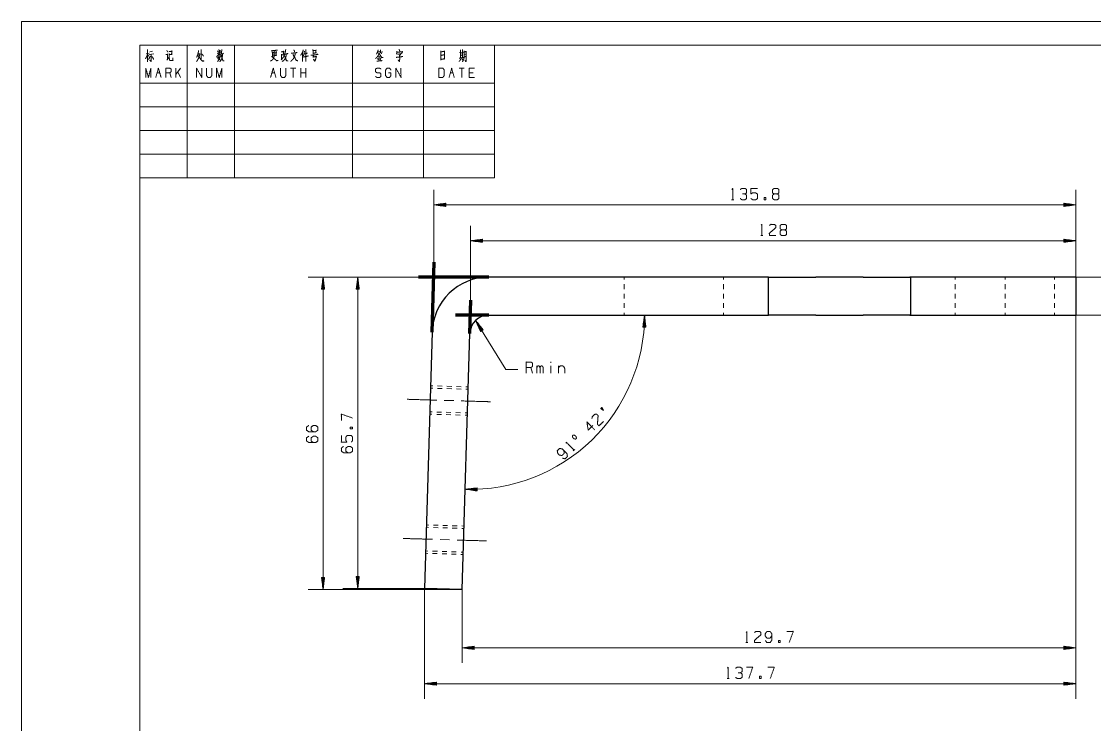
# Model space of a CAD drawing. Header units: millimetres. Extents: x 0 to 420, y 0 to 297.
# Drawn here: x 0 to 226.8, y 148.5 to 297 of the extents above; entities that cross this region are included whole.
import ezdxf

# ---------------------------------------------------------------- set-up
doc = ezdxf.new("R2010")
doc.units = ezdxf.units.MM
doc.layers.add('1', color=7, linetype='Continuous', true_color=0xffffff)

msp = doc.modelspace()

# ---------------------------------------------------------------- linework, layer by layer
at = {"layer": '1', "color": 132, "linetype": 'Continuous', "lineweight": 18}
for p, q in [((0, 297), (0, 0)), ((420, 297), (0, 297)), ((25, 292), (25, 264)), ((25, 292), (100, 292)), ((25, 292), (100, 292)), ((25, 292), (100, 292)), ((25, 292), (25, 5)), ((415, 292), (25, 292)), ((35, 292), (35, 264)), ((45, 292), (45, 264)), ((70, 292), (70, 264)), ((85, 292), (85, 264)), ((100, 292), (100, 264)), ((25, 284), (100, 284)), ((25, 279), (100, 279)), ((25, 274), (100, 274)), ((25, 269), (100, 269)), ((25, 264), (100, 264))]:
    msp.add_line(p, q, dxfattribs=at)
at = {"layer": '1', "color": 95, "linetype": 'Continuous', "lineweight": 18}
for p, q in [((27.13, 290.61), (27.71, 290.74)), ((41.34, 290.22), (42.13, 290.38)), ((75.25, 290.57), (75.67, 290.63)), ((75.35, 290.55), (75.45, 290.24)), ((75.82, 290.51), (76.35, 290.61)), ((75.98, 290.49), (76.11, 290.16)), ((92.56, 290.43), (93.43, 290.55)), ((26.34, 290.18), (26.96, 290.3)), ((26.7, 289.95), (26.92, 289.68)), ((26.99, 289.99), (27.95, 290.14)), ((42.25, 290.16), (42.79, 290.28)), ((53.17, 290.09), (53.7, 290.18)), ((54.91, 288.87), (55.37, 289.43)), ((75.83, 289.64), (75.37, 289.56)), ((92.84, 290.07), (93.11, 290.14)), ((92.86, 289.72), (93.09, 289.78)), ((93.6, 290.05), (93.85, 290.12)), ((28.66, 286.17), (29.22, 286.17)), ((31.62, 285.18), (31.34, 286.17)), ((33.59, 287.14), (32.63, 285.78)), ((32.63, 285.18), (32.63, 287.14)), ((33.59, 285.18), (33.04, 286.36)), ((52.94, 286.17), (53.49, 286.17)), ((58.02, 287.14), (56.9, 287.14)), ((57.46, 287.14), (57.46, 285.18)), ((59.02, 285.18), (59.02, 287.14)), ((60.14, 286.17), (59.02, 286.17)), ((60.14, 285.18), (60.14, 287.14)), ((90.65, 286.17), (91.2, 286.17)), ((93.6, 287.14), (92.49, 287.14)), ((93.05, 287.14), (93.05, 285.18)), ((95.45, 286.17), (94.61, 286.17)), ((150.11, 259.36), (150.54, 259.36)), ((156.27, 251.77), (156.7, 251.77)), ((108.01, 222.7), (107.67, 223.9)), ((108.94, 222.7), (108.94, 224.27)), ((111.89, 224.27), (111.89, 222.7)), ((113.49, 224.27), (113.49, 222.7)), ((116.64, 206.32), (116.94, 206.61)), ((153.14, 165.8), (153.56, 165.8)), ((149.14, 158.23), (149.56, 158.23))]:
    msp.add_line(p, q, dxfattribs=at)
at = {"layer": '1', "color": 13, "linetype": 'Continuous', "lineweight": 18}
for p, q in [((87.13, 242.99), (87.13, 261.44)), ((222.89, 242.99), (222.89, 261.44)), ((89.67, 258.6), (87.13, 258.27)), ((89.67, 258.6), (89.63, 258.6)), ((89.67, 258.6), (89.63, 258.6)), ((89.67, 257.93), (89.67, 258.6)), ((220.35, 258.6), (220.38, 258.6)), ((220.35, 258.6), (220.38, 258.6)), ((220.35, 258.6), (220.35, 257.93)), ((222.89, 258.27), (220.35, 258.6)), ((87.13, 258.27), (89.67, 257.93)), ((87.13, 258.27), (222.89, 258.27)), ((89.67, 258.29), (87.32, 258.29)), ((89.67, 258.24), (87.32, 258.24)), ((89.67, 258.34), (87.7, 258.34)), ((89.67, 258.19), (87.7, 258.19)), ((89.67, 258.39), (88.09, 258.39)), ((89.67, 258.14), (88.09, 258.14)), ((89.67, 258.45), (88.48, 258.45)), ((89.67, 258.09), (88.48, 258.09)), ((89.67, 258.5), (88.86, 258.5)), ((89.67, 258.04), (88.86, 258.04)), ((89.67, 258.55), (89.25, 258.55)), ((89.67, 257.99), (89.25, 257.99)), ((89.67, 257.94), (89.63, 257.94)), ((89.67, 257.94), (89.63, 257.94)), ((220.35, 258.55), (220.77, 258.55)), ((220.35, 258.5), (221.16, 258.5)), ((220.35, 258.45), (221.54, 258.45)), ((220.35, 258.39), (221.93, 258.39)), ((220.35, 258.34), (222.31, 258.34)), ((220.35, 258.29), (222.7, 258.29)), ((220.35, 257.93), (222.89, 258.27)), ((220.35, 258.24), (222.7, 258.24)), ((220.35, 258.19), (222.31, 258.19)), ((220.35, 258.14), (221.93, 258.14)), ((220.35, 258.09), (221.54, 258.09)), ((220.35, 258.04), (221.16, 258.04)), ((220.35, 257.99), (220.77, 257.99)), ((220.35, 257.94), (220.38, 257.94)), ((220.35, 257.94), (220.38, 257.94)), ((94.89, 234.99), (94.89, 253.86)), ((222.89, 242.99), (222.89, 253.86)), ((97.43, 251.02), (94.89, 250.68)), ((94.89, 250.68), (97.43, 250.35)), ((94.89, 250.68), (222.89, 250.68)), ((97.43, 250.71), (95.09, 250.71)), ((97.43, 250.66), (95.09, 250.66)), ((97.43, 250.76), (95.47, 250.76)), ((97.43, 250.6), (95.47, 250.6)), ((97.43, 250.81), (95.86, 250.81)), ((97.43, 250.55), (95.86, 250.55)), ((97.43, 250.86), (96.24, 250.86)), ((97.43, 250.5), (96.24, 250.5)), ((97.43, 250.91), (96.63, 250.91)), ((97.43, 250.45), (96.63, 250.45)), ((97.43, 250.96), (97.01, 250.96)), ((97.43, 250.4), (97.01, 250.4)), ((97.43, 251.01), (97.4, 251.01)), ((97.43, 251.01), (97.4, 251.01)), ((97.43, 250.35), (97.4, 250.35)), ((97.43, 250.35), (97.4, 250.35)), ((97.43, 250.35), (97.43, 251.02)), ((220.35, 251.02), (220.35, 250.35)), ((222.89, 250.68), (220.35, 251.02)), ((220.35, 251.01), (220.38, 251.01)), ((220.35, 251.01), (220.38, 251.01)), ((220.35, 250.96), (220.77, 250.96)), ((220.35, 250.91), (221.16, 250.91)), ((220.35, 250.86), (221.54, 250.86)), ((220.35, 250.81), (221.93, 250.81)), ((220.35, 250.76), (222.31, 250.76)), ((220.35, 250.71), (222.7, 250.71)), ((220.35, 250.35), (222.89, 250.68)), ((220.35, 250.66), (222.7, 250.66)), ((220.35, 250.6), (222.31, 250.6)), ((220.35, 250.55), (221.93, 250.55)), ((220.35, 250.5), (221.54, 250.5)), ((220.35, 250.45), (221.16, 250.45)), ((220.35, 250.4), (220.77, 250.4)), ((220.35, 250.35), (220.38, 250.35)), ((220.35, 250.35), (220.38, 250.35)), ((98.78, 242.99), (60.57, 242.99)), ((63.74, 242.99), (63.41, 240.45)), ((63.72, 240.45), (63.72, 242.79)), ((64.08, 240.45), (63.74, 242.99)), ((63.74, 177.01), (63.74, 242.99)), ((63.77, 240.45), (63.77, 242.79)), ((98.78, 242.99), (67.91, 242.99)), ((71.08, 242.99), (70.75, 240.45)), ((71.05, 240.45), (71.05, 242.79)), ((71.41, 240.45), (71.08, 242.99)), ((71.08, 177.25), (71.08, 242.99)), ((71.11, 240.45), (71.11, 242.79)), ((222.89, 242.99), (238.78, 242.99)), ((63.41, 240.45), (63.41, 240.48)), ((63.41, 240.45), (63.41, 240.48)), ((63.41, 240.45), (64.08, 240.45)), ((63.46, 240.45), (63.46, 240.87)), ((63.51, 240.45), (63.51, 241.25)), ((63.56, 240.45), (63.56, 241.64)), ((63.61, 240.45), (63.61, 242.02)), ((63.66, 240.45), (63.66, 242.41)), ((63.82, 240.45), (63.82, 242.41)), ((63.87, 240.45), (63.87, 242.02)), ((63.92, 240.45), (63.92, 241.64)), ((63.97, 240.45), (63.97, 241.25)), ((64.02, 240.45), (64.02, 240.87)), ((64.07, 240.45), (64.07, 240.48)), ((64.07, 240.45), (64.07, 240.48)), ((70.75, 240.45), (70.75, 240.48)), ((70.75, 240.45), (70.75, 240.48)), ((70.75, 240.45), (71.41, 240.45)), ((70.8, 240.45), (70.8, 240.87)), ((70.85, 240.45), (70.85, 241.25)), ((70.9, 240.45), (70.9, 241.64)), ((70.95, 240.45), (70.95, 242.02)), ((71, 240.45), (71, 242.41)), ((71.16, 240.45), (71.16, 242.41)), ((71.21, 240.45), (71.21, 242.02)), ((71.26, 240.45), (71.26, 241.64)), ((71.31, 240.45), (71.31, 241.25)), ((71.36, 240.45), (71.36, 240.87)), ((71.41, 240.45), (71.41, 240.48)), ((71.41, 240.45), (71.41, 240.48)), ((97.61, 231.87), (95.99, 233.86)), ((95.99, 233.86), (97.04, 231.52)), ((102.36, 223.51), (95.99, 233.86)), ((97.3, 231.68), (96.07, 233.68)), ((97.34, 231.71), (96.11, 233.71)), ((131.7, 234.99), (131.32, 232.45)), ((131.48, 232.45), (131.5, 233.64)), ((131.53, 232.45), (131.56, 234.03)), ((131.58, 232.45), (131.62, 234.41)), ((131.63, 232.45), (131.67, 234.8)), ((131.68, 232.45), (131.73, 234.79)), ((131.99, 232.44), (131.7, 234.99)), ((131.74, 232.45), (131.77, 234.41)), ((131.79, 232.45), (131.81, 234.02)), ((131.84, 232.45), (131.86, 233.63)), ((222.89, 234.99), (238.78, 234.99)), ((222.89, 234.99), (222.89, 161.53)), ((222.89, 234.99), (222.89, 153.96)), ((97.26, 231.65), (96.23, 233.33)), ((97.39, 231.73), (96.36, 233.4)), ((97.21, 231.63), (96.39, 232.97)), ((97.17, 231.6), (96.55, 232.61)), ((97.43, 231.76), (96.6, 233.1)), ((97.13, 231.57), (96.7, 232.26)), ((97.47, 231.79), (96.85, 232.8)), ((97.08, 231.55), (96.86, 231.9)), ((97.04, 231.52), (97.02, 231.55)), ((97.04, 231.52), (97.02, 231.55)), ((97.04, 231.52), (97.61, 231.87)), ((97.52, 231.81), (97.09, 232.5)), ((97.56, 231.84), (97.34, 232.2)), ((97.6, 231.87), (97.59, 231.9)), ((97.6, 231.87), (97.59, 231.9)), ((131.32, 232.45), (131.99, 232.44)), ((131.33, 232.45), (131.33, 232.49)), ((131.33, 232.45), (131.33, 232.49)), ((131.38, 232.45), (131.39, 232.87)), ((131.43, 232.45), (131.44, 233.26)), ((131.89, 232.44), (131.9, 233.25)), ((131.94, 232.44), (131.95, 232.86)), ((131.99, 232.44), (131.99, 232.47)), ((131.99, 232.44), (131.99, 232.47)), ((104.9, 223.51), (102.36, 223.51)), ((96.34, 198.5), (93.8, 198.19)), ((93.8, 198.19), (96.34, 197.83)), ((96.34, 198.19), (93.99, 198.22)), ((96.34, 198.14), (93.99, 198.17)), ((96.34, 198.24), (94.38, 198.26)), ((96.34, 198.09), (94.38, 198.11)), ((96.34, 198.03), (94.76, 198.05)), ((96.34, 198.29), (94.77, 198.31)), ((96.34, 198.34), (95.15, 198.35)), ((96.34, 197.98), (95.15, 198)), ((96.34, 197.93), (95.53, 197.94)), ((96.34, 198.39), (95.54, 198.4)), ((96.34, 197.88), (95.92, 197.89)), ((96.34, 198.44), (95.93, 198.45)), ((96.34, 197.83), (96.3, 197.83)), ((96.34, 197.83), (96.3, 197.83)), ((96.34, 198.49), (96.31, 198.49)), ((96.34, 198.49), (96.31, 198.49)), ((96.34, 197.83), (96.34, 198.5)), ((63.41, 179.55), (63.41, 179.52)), ((63.41, 179.55), (63.41, 179.52)), ((63.41, 179.55), (63.74, 177.01)), ((64.08, 179.55), (63.41, 179.55)), ((63.46, 179.55), (63.46, 179.14)), ((63.51, 179.55), (63.51, 178.75)), ((63.56, 179.55), (63.56, 178.36)), ((63.61, 179.55), (63.61, 177.98)), ((63.66, 179.55), (63.66, 177.59)), ((63.72, 179.55), (63.72, 177.21)), ((63.74, 177.01), (64.08, 179.55)), ((63.77, 179.55), (63.77, 177.21)), ((63.82, 179.55), (63.82, 177.59)), ((63.87, 179.55), (63.87, 177.98)), ((63.92, 179.55), (63.92, 178.36)), ((63.97, 179.55), (63.97, 178.75)), ((64.02, 179.55), (64.02, 179.14)), ((64.07, 179.55), (64.07, 179.52)), ((64.07, 179.55), (64.07, 179.52)), ((70.75, 179.79), (70.75, 179.76)), ((70.75, 179.79), (70.75, 179.76)), ((70.75, 179.79), (71.08, 177.25)), ((71.41, 179.79), (70.75, 179.79)), ((70.8, 179.79), (70.8, 179.37)), ((70.85, 179.79), (70.85, 178.99)), ((70.9, 179.79), (70.9, 178.6)), ((70.95, 179.79), (70.95, 178.22)), ((71, 179.79), (71, 177.83)), ((71.05, 179.79), (71.05, 177.44)), ((71.08, 177.25), (71.41, 179.79)), ((71.11, 179.79), (71.11, 177.44)), ((71.16, 179.79), (71.16, 177.83)), ((71.21, 179.79), (71.21, 178.22)), ((71.26, 179.79), (71.26, 178.6)), ((71.31, 179.79), (71.31, 178.99)), ((71.36, 179.79), (71.36, 179.37)), ((71.41, 179.79), (71.41, 179.76)), ((71.41, 179.79), (71.41, 179.76)), ((93.17, 177.01), (60.57, 177.01)), ((85.18, 177.25), (67.91, 177.25)), ((85.18, 177.25), (85.18, 153.96)), ((93.17, 177.01), (93.17, 161.53)), ((95.71, 165.04), (93.17, 164.7)), ((93.17, 164.7), (95.71, 164.37)), ((93.17, 164.7), (222.89, 164.7)), ((95.71, 164.73), (93.36, 164.73)), ((95.71, 164.68), (93.36, 164.68)), ((95.71, 164.78), (93.75, 164.78)), ((95.71, 164.63), (93.75, 164.63)), ((95.71, 164.83), (94.14, 164.83)), ((95.71, 164.58), (94.14, 164.58)), ((95.71, 164.88), (94.52, 164.88)), ((95.71, 164.52), (94.52, 164.52)), ((95.71, 164.93), (94.91, 164.93)), ((95.71, 164.47), (94.91, 164.47)), ((95.71, 164.98), (95.29, 164.98)), ((95.71, 164.42), (95.29, 164.42)), ((95.71, 165.03), (95.68, 165.03)), ((95.71, 165.03), (95.68, 165.03)), ((95.71, 164.37), (95.68, 164.37)), ((95.71, 164.37), (95.68, 164.37)), ((95.71, 164.37), (95.71, 165.04)), ((220.35, 165.04), (220.35, 164.37)), ((222.89, 164.7), (220.35, 165.04)), ((220.35, 165.03), (220.38, 165.03)), ((220.35, 165.03), (220.38, 165.03)), ((220.35, 164.98), (220.77, 164.98)), ((220.35, 164.93), (221.16, 164.93)), ((220.35, 164.88), (221.54, 164.88)), ((220.35, 164.83), (221.93, 164.83)), ((220.35, 164.78), (222.31, 164.78)), ((220.35, 164.73), (222.7, 164.73)), ((220.35, 164.37), (222.89, 164.7)), ((220.35, 164.68), (222.7, 164.68)), ((220.35, 164.63), (222.31, 164.63)), ((220.35, 164.58), (221.93, 164.58)), ((220.35, 164.52), (221.54, 164.52)), ((220.35, 164.47), (221.16, 164.47)), ((220.35, 164.42), (220.77, 164.42)), ((220.35, 164.37), (220.38, 164.37)), ((220.35, 164.37), (220.38, 164.37)), ((87.72, 157.47), (85.18, 157.13)), ((85.18, 157.13), (87.72, 156.8)), ((222.89, 157.13), (85.18, 157.13)), ((87.72, 157.16), (85.37, 157.16)), ((87.72, 157.11), (85.37, 157.11)), ((87.72, 157.21), (85.75, 157.21)), ((87.72, 157.06), (85.75, 157.06)), ((87.72, 157.26), (86.14, 157.26)), ((87.72, 157.01), (86.14, 157.01)), ((87.72, 157.31), (86.53, 157.31)), ((87.72, 156.96), (86.53, 156.96)), ((87.72, 157.36), (86.91, 157.36)), ((87.72, 156.91), (86.91, 156.91)), ((87.72, 157.41), (87.3, 157.41)), ((87.72, 156.85), (87.3, 156.85)), ((87.72, 157.46), (87.68, 157.46)), ((87.72, 157.46), (87.68, 157.46)), ((87.72, 156.8), (87.68, 156.8)), ((87.72, 156.8), (87.68, 156.8)), ((87.72, 156.8), (87.72, 157.47)), ((220.35, 157.47), (220.35, 156.8)), ((222.89, 157.13), (220.35, 157.47)), ((220.35, 157.46), (220.38, 157.46)), ((220.35, 157.46), (220.38, 157.46)), ((220.35, 157.41), (220.77, 157.41)), ((220.35, 157.36), (221.16, 157.36)), ((220.35, 157.31), (221.54, 157.31)), ((220.35, 157.26), (221.93, 157.26)), ((220.35, 157.21), (222.31, 157.21)), ((220.35, 157.16), (222.7, 157.16)), ((220.35, 156.8), (222.89, 157.13)), ((220.35, 157.11), (222.7, 157.11)), ((220.35, 157.06), (222.31, 157.06)), ((220.35, 157.01), (221.93, 157.01)), ((220.35, 156.96), (221.54, 156.96)), ((220.35, 156.91), (221.16, 156.91)), ((220.35, 156.85), (220.77, 156.85)), ((220.35, 156.8), (220.38, 156.8)), ((220.35, 156.8), (220.38, 156.8))]:
    msp.add_line(p, q, dxfattribs=at)
at = {"layer": '1', "color": 252, "linetype": 'Continuous', "lineweight": 70}
for p, q in [((86.78, 231.34), (87.22, 246.16)), ((98.78, 242.99), (83.95, 242.99)), ((94.78, 231.11), (94.99, 238.16)), ((98.78, 234.99), (91.72, 234.99))]:
    msp.add_line(p, q, dxfattribs=at)
at = {"layer": '1', "color": 30, "linetype": 'Continuous', "lineweight": 25}
for p, q in [((157.89, 242.99), (98.78, 242.99)), ((157.89, 234.99), (157.89, 242.99)), ((177.89, 242.99), (167.89, 242.99)), ((222.89, 242.99), (187.89, 242.99)), ((187.89, 242.99), (187.89, 234.99)), ((222.89, 242.99), (222.89, 234.99)), ((98.78, 234.99), (157.89, 234.99)), ((167.89, 234.99), (177.89, 234.99)), ((187.89, 234.99), (222.89, 234.99)), ((86.78, 231.34), (85.18, 177.25)), ((93.17, 177.01), (94.78, 231.11)), ((93.17, 177.01), (85.18, 177.25))]:
    msp.add_line(p, q, dxfattribs=at)
at = {"layer": '1', "color": 43, "linetype": 'Continuous', "lineweight": 18}
for p, q in [((127.36, 242.99), (127.36, 242.49)), ((148.36, 242.49), (148.36, 242.99)), ((197.36, 242.99), (197.36, 242.49)), ((207.89, 242.99), (207.89, 242.49)), ((218.36, 242.49), (218.36, 242.99)), ((127.36, 241.49), (127.36, 240.49)), ((148.36, 240.49), (148.36, 241.49)), ((197.36, 241.49), (197.36, 240.49)), ((207.89, 241.49), (207.89, 240.49)), ((218.36, 240.49), (218.36, 241.49)), ((127.36, 239.49), (127.36, 238.49)), ((148.36, 238.49), (148.36, 239.49)), ((197.36, 239.49), (197.36, 238.49)), ((207.89, 239.49), (207.89, 238.49)), ((218.36, 238.49), (218.36, 239.49)), ((127.36, 237.49), (127.36, 236.49)), ((148.36, 236.49), (148.36, 237.49)), ((197.36, 237.49), (197.36, 236.49)), ((207.89, 237.49), (207.89, 236.49)), ((218.36, 236.49), (218.36, 237.49)), ((127.36, 235.49), (127.36, 234.99)), ((148.36, 234.99), (148.36, 235.49)), ((197.36, 235.49), (197.36, 234.99)), ((207.89, 235.49), (207.89, 234.99)), ((218.36, 234.99), (218.36, 235.49)), ((86.45, 220.05), (86.95, 220.04)), ((87.94, 220.01), (88.94, 219.98)), ((86.93, 219.54), (86.43, 219.55)), ((88.93, 219.48), (87.93, 219.51)), ((90.93, 219.42), (89.93, 219.45)), ((89.94, 219.95), (90.94, 219.92)), ((92.93, 219.36), (91.93, 219.39)), ((91.94, 219.89), (92.94, 219.86)), ((94.43, 219.32), (93.93, 219.33)), ((93.94, 219.83), (94.44, 219.82)), ((86.27, 214.06), (86.77, 214.04)), ((86.28, 214.56), (86.78, 214.54)), ((87.77, 214.01), (88.77, 213.98)), ((87.78, 214.51), (88.78, 214.48)), ((89.77, 213.95), (90.77, 213.92)), ((89.78, 214.45), (90.78, 214.42)), ((91.77, 213.89), (92.76, 213.86)), ((91.78, 214.39), (92.78, 214.36)), ((93.76, 213.83), (94.26, 213.82)), ((93.78, 214.33), (94.28, 214.32)), ((85.57, 190.66), (86.07, 190.64)), ((87.07, 190.61), (88.07, 190.58)), ((89.07, 190.55), (90.07, 190.52)), ((86.06, 190.14), (85.56, 190.16)), ((88.06, 190.08), (87.06, 190.11)), ((90.06, 190.02), (89.06, 190.05)), ((92.06, 189.96), (91.06, 189.99)), ((91.07, 190.49), (92.07, 190.46)), ((93.55, 189.92), (93.05, 189.94)), ((93.07, 190.44), (93.57, 190.42)), ((85.4, 184.66), (85.89, 184.65)), ((85.41, 185.16), (85.91, 185.15)), ((86.89, 184.62), (87.89, 184.59)), ((86.91, 185.12), (87.91, 185.09)), ((88.89, 184.56), (89.89, 184.53)), ((88.91, 185.06), (89.91, 185.03)), ((90.89, 184.5), (91.89, 184.47)), ((90.91, 185), (91.91, 184.97)), ((92.89, 184.44), (93.39, 184.42)), ((92.91, 184.94), (93.41, 184.92))]:
    msp.add_line(p, q, dxfattribs=at)
at = {"layer": '1', "color": 252, "linetype": 'Continuous', "lineweight": 18}
for p, q in [((89.35, 216.97), (91.36, 216.91)), ((88.48, 187.57), (90.49, 187.51))]:
    msp.add_line(p, q, dxfattribs=at)
at = {"layer": '1', "color": 30, "linetype": 'Continuous', "lineweight": 25}
for radius in [12, 4]:
    msp.add_arc((98.78, 230.99), radius, 90, 178.3, dxfattribs=at)
at = {"layer": '1', "color": 13, "linetype": 'Continuous', "lineweight": 18}
msp.add_arc((94.89, 234.99), 36.81, 268.3, 0, dxfattribs=at)
at = {"layer": '1', "color": 95, "linetype": 'Continuous', "lineweight": 18}
for points, knots in [([(26.67, 291.07), (26.66, 288.89), (26.63, 288.5), (26.61, 288.71), (26.64, 288.94)], [0, 0, 0.723303, 0.854546, 0.923601, 1, 1]), ([(30.7, 290.88), (30.87, 290.72), (30.92, 290.63), (30.92, 290.53), (30.9, 290.67)], [0, 0, 0.413146, 0.573572, 0.750721, 1, 1]), ([(31.19, 290.63), (31.87, 290.74), (31.82, 290.8), (31.73, 290.05), (31.82, 290.05), (31.25, 289.99)], [0, 0, 0.313958, 0.349012, 0.694882, 0.735357, 1, 1]), ([(37.43, 290.84), (37.42, 290.72), (37.34, 290.3), (37.26, 290.01), (37.18, 289.8), (37.09, 289.6), (37.01, 289.43)], [0, 0, 0.084498, 0.36853, 0.573114, 0.721457, 0.873368, 1, 1]), ([(37.97, 291.05), (38.02, 290.94), (38, 290.84), (37.99, 289.12), (37.97, 289.23), (38, 289.45)], [0, 0, 0.049543, 0.095606, 0.852767, 0.898838, 1, 1]), ([(41.43, 290.8), (41.56, 290.57), (41.59, 290.43)], [0, 0, 0.640221, 1, 1]), ([(41.73, 291.07), (41.76, 290.92), (41.76, 289.78), (41.73, 289.93), (41.76, 290.05)], [0, 0, 0.094654, 0.823636, 0.91829, 1, 1]), ([(42.03, 290.92), (42.03, 290.82), (41.91, 290.34)], [0, 0, 0.174301, 1, 1]), ([(42.33, 291.11), (42.33, 290.98), (42.32, 290.76), (42.27, 290.47), (42.23, 290.16), (42.17, 289.91), (42.1, 289.68), (42.08, 289.62)], [0, 0, 0.081852, 0.232243, 0.425429, 0.63211, 0.800313, 0.957953, 1, 1]), ([(53.44, 290.84), (53.42, 290.18), (53.41, 289.85), (53.39, 289.66), (53.38, 289.56), (53.36, 289.43), (53.32, 289.31), (53.27, 289.2), (53.14, 289.02), (53, 288.85), (52.79, 288.73), (52.69, 288.67), (52.65, 288.65)], [0, 0, 0.263783, 0.395771, 0.470171, 0.511786, 0.56157, 0.614019, 0.658777, 0.749614, 0.837596, 0.932985, 0.980677, 1, 1]), ([(52.76, 290.82), (52.82, 290.78), (52.85, 290.8), (54.11, 290.94), (54.07, 290.96), (53.92, 290.92)], [0, 0, 0.045522, 0.068286, 0.872626, 0.90344, 1, 1]), ([(53, 290.59), (53.04, 290.41), (53.04, 289.66), (53.03, 289.7), (53.89, 289.85), (53.8, 289.85), (53.89, 290.63), (53.92, 290.57), (53.87, 290.53), (53.04, 290.43)], [0, 0, 0.051663, 0.252803, 0.264656, 0.500971, 0.524672, 0.738301, 0.756829, 0.773117, 1, 1]), ([(54.88, 290.57), (55.47, 290.67), (55.41, 290.74), (55.34, 290.01), (55.41, 290.01), (54.97, 289.93), (54.94, 290.12), (54.97, 289.89), (54.96, 288.96)], [0, 0, 0.181366, 0.207406, 0.429567, 0.451891, 0.588199, 0.645735, 0.715777, 1, 1]), ([(55.85, 291.05), (55.82, 290.8), (55.73, 290.47), (55.62, 290.12), (55.53, 289.89), (55.47, 289.72), (55.41, 289.58)], [0, 0, 0.162457, 0.385014, 0.625897, 0.784413, 0.898493, 1, 1]), ([(57.88, 290.32), (57.88, 290.2), (57.81, 289.91), (57.74, 289.68), (57.65, 289.43), (57.52, 289.23), (57.5, 289.18), (57.42, 289.08), (57.31, 288.94), (57.18, 288.81), (57.06, 288.69), (56.93, 288.58)], [0, 0, 0.060656, 0.206644, 0.323463, 0.452143, 0.571976, 0.593424, 0.659716, 0.74639, 0.834816, 0.918178, 1, 1]), ([(57.02, 290.28), (58.29, 290.43), (58.21, 290.45), (58.12, 290.41)], [0, 0, 0.872478, 0.933903, 1, 1]), ([(57.56, 291.03), (57.66, 290.84), (57.71, 290.72), (57.74, 290.59)], [0, 0, 0.450481, 0.729637, 1, 1]), ([(59.55, 290.98), (59.48, 290.72), (59.38, 290.47), (59.26, 290.24), (59.14, 290.05), (59, 289.85)], [0, 0, 0.21836, 0.428744, 0.629221, 0.801494, 1, 1]), ([(59.38, 290.41), (59.39, 289.16), (59.39, 288.56), (59.38, 288.69), (59.39, 288.91)], [0, 0, 0.565717, 0.839123, 0.896086, 1, 1]), ([(59.8, 290.72), (59.76, 290.38), (59.7, 290.09), (59.64, 289.89), (59.6, 289.76)], [0, 0, 0.34211, 0.644851, 0.86512, 1, 1]), ([(59.8, 290.14), (60.47, 290.32), (60.4, 290.32), (60.28, 290.26)], [0, 0, 0.772509, 0.853435, 1, 1]), ([(60.08, 291.07), (60.12, 290.98), (60.09, 291.03), (60.11, 288.54), (60.09, 288.73), (60.11, 289.04)], [0, 0, 0.029975, 0.04619, 0.840789, 0.900562, 1, 1]), ([(61.57, 291.07), (61.63, 290.82), (61.63, 290.09), (61.63, 290.28), (62.33, 290.38), (62.21, 290.38), (62.24, 290.9), (62.26, 290.98), (62.29, 290.92), (62.19, 290.9), (61.63, 290.82)], [0, 0, 0.076614, 0.294117, 0.350048, 0.563214, 0.598361, 0.753971, 0.779215, 0.799829, 0.831205, 1, 1]), ([(75.37, 290.98), (75.35, 290.84), (75.23, 290.53), (75.13, 290.28), (75.01, 290.07)], [0, 0, 0.148006, 0.485257, 0.758321, 1, 1]), ([(75.91, 290.98), (75.92, 290.88), (75.75, 290.3)], [0, 0, 0.147218, 1, 1]), ([(79.34, 290.74), (79.34, 290.51), (79.33, 290.34), (79.3, 290.22), (79.27, 290.12)], [0, 0, 0.361949, 0.626223, 0.829034, 1, 1]), ([(79.34, 290.49), (80.57, 290.63), (80.56, 290.67), (80.37, 290.26)], [0, 0, 0.712481, 0.737756, 1, 1]), ([(79.78, 291.09), (79.89, 290.96), (79.93, 290.86), (79.96, 290.69)], [0, 0, 0.364604, 0.619196, 1, 1]), ([(88.61, 290.8), (88.64, 290.59), (88.66, 290.14), (88.67, 289.66), (88.67, 289.6), (88.67, 288.83), (88.67, 288.98), (89.24, 289.1), (89.36, 288.96), (89.39, 289.14), (89.39, 289.39), (89.4, 289.87), (89.42, 290.36), (89.42, 290.78), (89.43, 290.72), (88.66, 290.57)], [0, 0, 0.037589, 0.119519, 0.205166, 0.216331, 0.354043, 0.380097, 0.485125, 0.518622, 0.552532, 0.597196, 0.682843, 0.77221, 0.846648, 0.858119, 1, 1]), ([(92.8, 290.98), (92.83, 290.86), (92.83, 289.31)], [0, 0, 0.075954, 1, 1]), ([(93.21, 291.11), (93.24, 290.98), (93.19, 289.37)], [0, 0, 0.073211, 1, 1]), ([(93.55, 290.82), (93.59, 290.59), (93.59, 290.14), (93.57, 289.64), (93.55, 289.33), (93.47, 289), (93.38, 288.79), (93.22, 288.48)], [0, 0, 0.096217, 0.285187, 0.491418, 0.620825, 0.76157, 0.854869, 1, 1]), ([(93.59, 290.57), (94.03, 290.67), (93.98, 290.74), (93.98, 290.05), (94, 289.12), (93.98, 288.77), (93.97, 288.56), (93.95, 288.5), (93.74, 288.77), (93.94, 288.58)], [0, 0, 0.13308, 0.155522, 0.357051, 0.631901, 0.735808, 0.797028, 0.815849, 0.918301, 1, 1]), ([(26.67, 290.16), (26.6, 289.91), (26.48, 289.62), (26.35, 289.35), (26.23, 289.14)], [0, 0, 0.233514, 0.515368, 0.78555, 1, 1]), ([(27.18, 289.66), (27.17, 289.58), (26.86, 288.96)], [0, 0, 0.108202, 1, 1]), ([(27.37, 289.99), (27.42, 289.87), (27.42, 288.83), (27.4, 288.6), (27.39, 288.52), (27.11, 288.85), (27.39, 288.56)], [0, 0, 0.056947, 0.504404, 0.603051, 0.639405, 0.826366, 1, 1]), ([(27.61, 289.58), (27.87, 289.16), (27.92, 289), (27.81, 289.27)], [0, 0, 0.516563, 0.696901, 1, 1]), ([(30.53, 289.99), (30.92, 290.09), (30.86, 290.16), (30.83, 288.96), (30.77, 288.83), (31.12, 289.41)], [0, 0, 0.158008, 0.19221, 0.673433, 0.728446, 1, 1]), ([(31.22, 290.22), (31.25, 289.91), (31.25, 289.2), (31.27, 288.98), (31.3, 288.87), (31.34, 288.81), (31.41, 288.77), (31.53, 288.75), (31.66, 288.73), (32.03, 288.79), (32, 289.33), (32, 288.79)], [0, 0, 0.097093, 0.316208, 0.387239, 0.42073, 0.444406, 0.470581, 0.507596, 0.549105, 0.664641, 0.832445, 1, 1]), ([(37.28, 290.09), (37.75, 290.18), (37.71, 290.22), (37.68, 290.03), (37.62, 289.76), (37.56, 289.6), (37.48, 289.37), (37.4, 289.18), (37.28, 288.98), (37.2, 288.81), (37.02, 288.56)], [0, 0, 0.202443, 0.228131, 0.308408, 0.425631, 0.500403, 0.604281, 0.689483, 0.790714, 0.870506, 1, 1]), ([(37.28, 289.8), (38.22, 288.62), (38.56, 288.65), (38.54, 288.65), (38.24, 288.67), (38.08, 288.81)], [0, 0, 0.632183, 0.773704, 0.779845, 0.909108, 1, 1]), ([(38.1, 290.16), (38.13, 290.14), (38.4, 289.8), (38.47, 289.68)], [0, 0, 0.059448, 0.761031, 1, 1]), ([(41.75, 290.24), (41.62, 290.01), (41.48, 289.8), (41.35, 289.64), (41.22, 289.49)], [0, 0, 0.287221, 0.555142, 0.786181, 1, 1]), ([(41.34, 289.31), (41.97, 289.45), (41.98, 289.64), (41.98, 289.56), (41.91, 289.31), (41.81, 289.04), (41.7, 288.83), (41.59, 288.71), (41.48, 288.58), (41.41, 288.52)], [0, 0, 0.30447, 0.39258, 0.431622, 0.553714, 0.689469, 0.798362, 0.878841, 0.954752, 1, 1]), ([(41.72, 289.66), (41.56, 289.08), (41.66, 289.04), (41.78, 289), (41.89, 288.94), (42.04, 288.85)], [0, 0, 0.5291, 0.62629, 0.735524, 0.852093, 1, 1]), ([(41.76, 290.2), (41.94, 290.07), (42.03, 289.97)], [0, 0, 0.613122, 1, 1]), ([(42.54, 290.16), (42.49, 289.8), (42.45, 289.56), (42.41, 289.35), (42.35, 289.16), (42.23, 288.91), (42.13, 288.73), (42.01, 288.56), (41.92, 288.48)], [0, 0, 0.19438, 0.332636, 0.448614, 0.555649, 0.70616, 0.822692, 0.933847, 1, 1]), ([(42.22, 289.89), (42.25, 289.85), (42.39, 289.27), (42.49, 289), (42.6, 288.71), (42.63, 288.65), (42.85, 288.67), (42.63, 288.69), (42.55, 288.81)], [0, 0, 0.026721, 0.341749, 0.493483, 0.655465, 0.691641, 0.80784, 0.924039, 1, 1]), ([(52.82, 289.6), (52.89, 289.6), (53.17, 289.37), (53.41, 289.16), (53.63, 288.98), (53.9, 288.71), (54.23, 288.75), (53.92, 288.71), (53.82, 288.79)], [0, 0, 0.033467, 0.197839, 0.340788, 0.472468, 0.649452, 0.797921, 0.939753, 1, 1]), ([(55.98, 290.12), (55.98, 289.99), (55.92, 289.66), (55.86, 289.47), (55.81, 289.31), (55.73, 289.16), (55.65, 289.02), (55.54, 288.87), (55.31, 288.67), (55.13, 288.58)], [0, 0, 0.067236, 0.249298, 0.354996, 0.450079, 0.537949, 0.629663, 0.725721, 0.894899, 1, 1]), ([(55.54, 289.8), (55.59, 289.78), (56.04, 288.67), (56.32, 288.65), (56.06, 288.71), (55.98, 288.83)], [0, 0, 0.024909, 0.644018, 0.787117, 0.926016, 1, 1]), ([(55.62, 290.07), (56.27, 290.2), (56.2, 290.22), (56.08, 290.18)], [0, 0, 0.769962, 0.857327, 1, 1]), ([(57.34, 290.05), (57.4, 290.01), (58.1, 288.75), (58.43, 288.69), (58.12, 288.77), (58.02, 288.89)], [0, 0, 0.030854, 0.652647, 0.79375, 0.930716, 1, 1]), ([(59.57, 289.49), (60.61, 289.7), (60.53, 289.72), (60.4, 289.66)], [0, 0, 0.826976, 0.886334, 1, 1]), ([(61.18, 289.87), (61.37, 289.87), (61.75, 289.91), (62.68, 290.05), (62.58, 290.07), (62.43, 290.03)], [0, 0, 0.10704, 0.322386, 0.855626, 0.914427, 1, 1]), ([(61.73, 289.91), (61.63, 289.41), (61.6, 289.49), (62.38, 289.62), (62.33, 289.7), (62.33, 289.62), (62.24, 289.27), (62.19, 289.04), (62.11, 288.85), (62.05, 288.71), (62.01, 288.6), (61.98, 288.58), (61.72, 289.06), (62, 288.62)], [0, 0, 0.13637, 0.159981, 0.371157, 0.396349, 0.418604, 0.516111, 0.579311, 0.63312, 0.675133, 0.705357, 0.714996, 0.861275, 1, 1]), ([(75.64, 290.3), (75.63, 290.2), (75.39, 289.83), (75.38, 289.78), (75.26, 289.6), (75.06, 289.37), (74.85, 289.16)], [0, 0, 0.074337, 0.387309, 0.418539, 0.575027, 0.79286, 1, 1]), ([(75.12, 288.62), (76.23, 288.73), (76.16, 288.73), (75.99, 288.71)], [0, 0, 0.825897, 0.879998, 1, 1]), ([(75.31, 289.27), (75.38, 289), (75.38, 288.87), (75.37, 289.04)], [0, 0, 0.489807, 0.707975, 1, 1]), ([(75.58, 289.43), (75.64, 289.12), (75.61, 288.96), (75.61, 289.18)], [0, 0, 0.443891, 0.680119, 1, 1]), ([(75.61, 290.16), (76.2, 289.37), (76.43, 289.37), (76.2, 289.39), (76.08, 289.54)], [0, 0, 0.599324, 0.742451, 0.886135, 1, 1]), ([(75.95, 289.41), (75.95, 289.27), (75.77, 288.69)], [0, 0, 0.19307, 1, 1]), ([(79.2, 289.41), (80.57, 289.6), (80.49, 289.62), (80.28, 289.56)], [0, 0, 0.820202, 0.873508, 1, 1]), ([(79.49, 290.07), (80.25, 290.18), (80.21, 290.24), (79.92, 289.72)], [0, 0, 0.533866, 0.586729, 1, 1]), ([(79.87, 289.87), (79.9, 289.76), (79.93, 289.64), (79.94, 289.43), (79.94, 289), (79.93, 288.85), (79.9, 288.65), (79.86, 288.52), (79.64, 288.87), (79.87, 288.56)], [0, 0, 0.049623, 0.1085, 0.204239, 0.404798, 0.471991, 0.568442, 0.629223, 0.820578, 1, 1]), ([(88.67, 289.83), (89.24, 289.95), (89.18, 289.97), (89.05, 289.89)], [0, 0, 0.728512, 0.805958, 1, 1]), ([(92.52, 289.25), (93.43, 289.41), (93.38, 289.43), (93.33, 289.37)], [0, 0, 0.873246, 0.919206, 1, 1]), ([(92.86, 289.12), (92.84, 289.02), (92.73, 288.81), (92.62, 288.67), (92.52, 288.56)], [0, 0, 0.157085, 0.51447, 0.781154, 1, 1]), ([(93.09, 289.18), (93.25, 288.94), (93.25, 288.83), (93.19, 289.02)], [0, 0, 0.497679, 0.671694, 1, 1]), ([(93.57, 289.52), (93.6, 289.52), (93.84, 289.58)], [0, 0, 0.107799, 1, 1]), ([(26.26, 285.18), (26.26, 287.14), (26.82, 285.18), (27.37, 287.14), (27.37, 285.18)], [0, 0, 0.245192, 0.5, 0.754808, 1, 1]), ([(30.51, 285.18), (30.51, 287.14), (31.34, 287.14), (31.62, 286.96), (31.62, 286.36), (31.34, 286.17), (30.51, 286.17)], [0, 0, 0.400952, 0.571035, 0.639278, 0.761676, 0.829917, 1, 1]), ([(37.01, 285.18), (37.01, 287.14), (38.12, 285.18), (38.12, 287.14)], [0, 0, 0.317574, 0.682426, 1, 1]), ([(39.13, 287.14), (39.13, 285.57), (39.39, 285.18), (39.95, 285.18), (40.24, 285.57), (40.24, 287.14)], [0, 0, 0.337152, 0.438599, 0.557781, 0.662848, 1, 1]), ([(41.25, 285.18), (41.25, 287.14), (41.81, 285.18), (42.36, 287.14), (42.36, 285.18)], [0, 0, 0.245192, 0.5, 0.754808, 1, 1]), ([(54.78, 287.14), (54.78, 285.57), (55.05, 285.18), (55.6, 285.18), (55.89, 285.57), (55.89, 287.14)], [0, 0, 0.337152, 0.438599, 0.557781, 0.662848, 1, 1]), ([(74.85, 285.36), (75.13, 285.18), (75.7, 285.18), (75.98, 285.39), (75.98, 285.97), (75.7, 286.17), (75.15, 286.17), (74.85, 286.36), (74.85, 286.96), (75.15, 287.14), (75.7, 287.14), (75.98, 286.96)], [0, 0, 0.068035, 0.184054, 0.254521, 0.372333, 0.442799, 0.555843, 0.626367, 0.748393, 0.81892, 0.931964, 1, 1]), ([(77.55, 286.17), (78.1, 286.17), (78.1, 285.57), (77.82, 285.18), (77.25, 285.18), (76.97, 285.57), (76.97, 286.75), (77.27, 287.14), (77.81, 287.14), (78.09, 286.75)], [0, 0, 0.103295, 0.214797, 0.304261, 0.410274, 0.499739, 0.718892, 0.809956, 0.910533, 1, 1]), ([(79.11, 285.18), (79.11, 287.14), (80.22, 285.18), (80.22, 287.14)], [0, 0, 0.317574, 0.682426, 1, 1]), ([(88.25, 285.18), (89.07, 285.18), (89.36, 285.57), (89.36, 286.75), (89.07, 287.14), (88.25, 287.14), (88.25, 285.18)], [0, 0, 0.142133, 0.227159, 0.431787, 0.516817, 0.65895, 1, 1]), ([(90.37, 285.18), (90.93, 287.14), (91.48, 285.18)], [0, 0, 0.5, 1, 1]), ([(95.73, 285.18), (94.61, 285.18), (94.61, 287.14), (95.73, 287.14)], [0, 0, 0.265389, 0.734611, 1, 1]), ([(150.18, 261.54), (150.33, 261.74), (150.33, 259.36)], [0, 0, 0.093486, 1, 1]), ([(152.94, 260.56), (153.27, 260.79), (153.27, 261.51), (152.94, 261.74), (152.25, 261.74), (151.91, 261.51)], [0, 0, 0.153874, 0.429852, 0.583726, 0.846123, 1, 1]), ([(154.19, 259.59), (154.52, 259.36), (155.21, 259.36), (155.55, 259.59), (155.55, 260.54), (155.21, 260.79), (154.52, 260.79), (154.19, 260.56), (154.19, 261.74), (155.55, 261.74)], [0, 0, 0.062228, 0.168344, 0.230572, 0.376816, 0.441265, 0.54738, 0.609608, 0.79049, 1, 1]), ([(159.08, 260.56), (158.76, 260.79), (158.76, 261.51), (159.08, 261.74), (159.77, 261.74), (160.1, 261.51), (160.1, 260.79), (159.77, 260.56), (159.08, 260.56), (158.74, 260.31), (158.74, 259.61), (159.08, 259.36), (159.77, 259.36), (160.1, 259.59), (160.1, 260.31), (159.77, 260.56)], [0, 0, 0.047573, 0.136085, 0.183659, 0.267815, 0.317166, 0.405678, 0.455028, 0.539185, 0.590296, 0.675757, 0.726869, 0.811025, 0.860376, 0.948888, 1, 1]), ([(151.93, 259.59), (152.25, 259.36), (152.94, 259.36), (153.27, 259.59), (153.27, 260.31), (152.94, 260.56), (152.42, 260.56)], [0, 0, 0.124121, 0.343688, 0.472446, 0.703377, 0.83673, 1, 1]), ([(156.98, 259.36), (157.31, 259.36), (157.31, 259.84), (156.98, 259.84), (156.98, 259.36)], [0, 0, 0.207091, 0.5, 0.707091, 1, 1]), ([(156.34, 253.95), (156.48, 254.15), (156.48, 251.77)], [0, 0, 0.093486, 1, 1]), ([(158.09, 253.92), (158.41, 254.15), (159.1, 254.15), (159.43, 253.92), (159.43, 253.45), (158.07, 252.25), (158.09, 251.77), (159.43, 251.77)], [0, 0, 0.069692, 0.192979, 0.265275, 0.350226, 0.674741, 0.759751, 1, 1]), ([(160.68, 252.97), (160.37, 253.2), (160.37, 253.92), (160.68, 254.15), (161.37, 254.15), (161.71, 253.92), (161.71, 253.2), (161.37, 252.97), (160.68, 252.97), (160.35, 252.72), (160.35, 252.02), (160.68, 251.77), (161.37, 251.77), (161.71, 252), (161.71, 252.72), (161.37, 252.97)], [0, 0, 0.047573, 0.136085, 0.183659, 0.267815, 0.317166, 0.405678, 0.455028, 0.539185, 0.590296, 0.675757, 0.726869, 0.811025, 0.860376, 0.948888, 1, 1]), ([(106.66, 222.7), (106.66, 225.07), (107.67, 225.07), (108.01, 224.85), (108.01, 224.12), (107.67, 223.9), (106.66, 223.9)], [0, 0, 0.400951, 0.571034, 0.639278, 0.761673, 0.829917, 1, 1]), ([(111.89, 224.92), (111.92, 225.02), (111.89, 225.1), (111.85, 225.02), (111.89, 224.92)], [0, 0, 0.280645, 0.50001, 0.719364, 1, 1]), ([(108.94, 223.8), (108.99, 224.07), (109.17, 224.25), (109.36, 224.25), (109.54, 224.07), (109.61, 223.8), (109.61, 222.7)], [0, 0, 0.118879, 0.224456, 0.306984, 0.412558, 0.533084, 1, 1]), ([(109.61, 223.8), (109.66, 224.07), (109.84, 224.25), (110.05, 224.25), (110.21, 224.07), (110.28, 223.8), (110.28, 222.7)], [0, 0, 0.118605, 0.223939, 0.313761, 0.413912, 0.53416, 1, 1]), ([(113.49, 223.67), (113.6, 223.97), (113.79, 224.2), (114.04, 224.27), (114.27, 224.27), (114.52, 224.2), (114.71, 223.97), (114.82, 223.67), (114.82, 222.7)], [0, 0, 0.107748, 0.208447, 0.296009, 0.373819, 0.461377, 0.562077, 0.669826, 1, 1]), ([(123.03, 214.86), (122.42, 215.24), (122.66, 215.47), (123.03, 214.86)], [0, 0, 0.406599, 0.595727, 1, 1]), ([(69.99, 213.23), (67.61, 214.07), (67.61, 212.73)], [0, 0, 0.652471, 1, 1]), ([(120.58, 213.14), (120.66, 213.53), (121.15, 214.01), (121.55, 214.08), (121.88, 213.74), (121.74, 211.93), (122.08, 211.6), (123.05, 212.54)], [0, 0, 0.069692, 0.192977, 0.265273, 0.350228, 0.674739, 0.759751, 1, 1]), ([(61.7, 210.34), (61.22, 210.65), (61.22, 211.34), (61.7, 211.68), (62.17, 211.68), (62.65, 211.34), (62.65, 210.65), (62.17, 210.34), (60.75, 210.34), (60.27, 210.65), (60.27, 211.34), (60.75, 211.68)], [0, 0, 0.076963, 0.16976, 0.248073, 0.312019, 0.390332, 0.483129, 0.560092, 0.751927, 0.82889, 0.921687, 1, 1]), ([(69.99, 210.95), (69.99, 211.29), (69.51, 211.29), (69.51, 210.95), (69.99, 210.95)], [0, 0, 0.207083, 0.5, 0.707083, 1, 1]), ([(120.75, 211.63), (119.79, 210.7), (119.52, 212.42), (121.17, 210.72)], [0, 0, 0.245868, 0.565294, 1, 1]), ([(61.7, 208.06), (61.22, 208.38), (61.22, 209.07), (61.7, 209.4), (62.17, 209.4), (62.65, 209.07), (62.65, 208.38), (62.17, 208.06), (60.75, 208.06), (60.27, 208.38), (60.27, 209.07), (60.75, 209.4)], [0, 0, 0.076963, 0.16976, 0.248073, 0.312019, 0.390332, 0.483129, 0.560092, 0.751927, 0.82889, 0.921687, 1, 1]), ([(69.76, 208.16), (69.99, 208.5), (69.99, 209.19), (69.76, 209.52), (68.81, 209.52), (68.56, 209.19), (68.56, 208.5), (68.79, 208.16), (67.61, 208.16), (67.61, 209.52)], [0, 0, 0.062229, 0.168344, 0.230573, 0.376816, 0.441266, 0.54738, 0.609609, 0.790489, 1, 1]), ([(117.14, 208.79), (117.31, 208.95), (117.23, 209.33), (117, 209.57), (116.63, 209.65), (116.46, 209.49), (116.52, 209.1), (116.75, 208.86), (117.14, 208.79)], [0, 0, 0.085682, 0.230391, 0.351583, 0.496296, 0.581978, 0.730395, 0.851582, 1, 1]), ([(69.04, 205.9), (68.56, 206.22), (68.56, 206.91), (69.04, 207.25), (69.51, 207.25), (69.99, 206.91), (69.99, 206.22), (69.51, 205.9), (68.09, 205.9), (67.61, 206.22), (67.61, 206.91), (68.09, 207.25)], [0, 0, 0.076964, 0.169761, 0.248073, 0.312018, 0.39033, 0.483127, 0.560092, 0.751927, 0.828891, 0.921688, 1, 1]), ([(114.34, 204.75), (114.9, 204.63), (115.4, 205.11), (115.31, 205.69), (114.32, 206.71), (113.74, 206.82), (113.25, 206.34), (113.35, 205.78), (113.67, 205.42), (114.24, 205.32), (114.74, 205.8), (114.65, 206.37)], [0, 0, 0.076855, 0.169524, 0.247726, 0.439295, 0.517498, 0.610166, 0.687022, 0.750923, 0.829127, 0.921795, 1, 1]), ([(115.17, 207.93), (115.14, 208.17), (116.79, 206.47)], [0, 0, 0.093488, 1, 1]), ([(153.21, 167.97), (153.35, 168.17), (153.35, 165.8)], [0, 0, 0.093491, 1, 1]), ([(154.95, 167.95), (155.27, 168.17), (155.96, 168.17), (156.3, 167.95), (156.3, 167.47), (154.94, 166.27), (154.95, 165.8), (156.3, 165.8)], [0, 0, 0.069693, 0.192977, 0.265274, 0.350227, 0.67474, 0.759752, 1, 1]), ([(157.23, 166.27), (157.55, 165.8), (158.24, 165.8), (158.57, 166.27), (158.57, 167.7), (158.24, 168.17), (157.55, 168.17), (157.23, 167.7), (157.21, 167.22), (157.55, 166.75), (158.24, 166.75), (158.57, 167.22)], [0, 0, 0.076856, 0.169524, 0.247728, 0.439296, 0.5175, 0.610168, 0.687024, 0.750925, 0.829128, 0.921796, 1, 1]), ([(162.28, 165.8), (163.13, 168.17), (161.78, 168.17)], [0, 0, 0.652471, 1, 1]), ([(160, 165.8), (160.34, 165.8), (160.34, 166.27), (160, 166.27), (160, 165.8)], [0, 0, 0.207088, 0.5, 0.707088, 1, 1]), ([(149.21, 160.4), (149.35, 160.6), (149.35, 158.23)], [0, 0, 0.093489, 1, 1]), ([(151.96, 159.43), (152.3, 159.65), (152.3, 160.38), (151.96, 160.6), (151.27, 160.6), (150.94, 160.38)], [0, 0, 0.153874, 0.429852, 0.583726, 0.846123, 1, 1]), ([(150.95, 158.45), (151.27, 158.23), (151.96, 158.23), (152.3, 158.45), (152.3, 159.18), (151.96, 159.43), (151.45, 159.43)], [0, 0, 0.124121, 0.343687, 0.472445, 0.703376, 0.836731, 1, 1]), ([(153.73, 158.23), (154.57, 160.6), (153.23, 160.6)], [0, 0, 0.652471, 1, 1]), ([(158.28, 158.23), (159.13, 160.6), (157.78, 160.6)], [0, 0, 0.652471, 1, 1]), ([(156, 158.23), (156.34, 158.23), (156.34, 158.7), (156, 158.7), (156, 158.23)], [0, 0, 0.207088, 0.5, 0.707088, 1, 1])]:
    msp.add_open_spline(points, degree=1, knots=knots, dxfattribs=at)
for points in [[(28.38, 285.18), (28.94, 287.14), (29.5, 285.18)], [(52.66, 285.18), (53.22, 287.14), (53.77, 285.18)]]:
    msp.add_open_spline(points, degree=1, dxfattribs=at)
at = {"layer": '1', "color": 30, "linetype": 'Continuous', "lineweight": 25}
for points, knots in [([(157.89, 242.99), (158.3, 242.99), (159.48, 242.99), (161.34, 242.99), (163.74, 242.99), (166.47, 242.99), (167.89, 242.99)], [0, 0, 0.040507, 0.158747, 0.34514, 0.584586, 0.857685, 1, 1]), ([(177.89, 242.99), (180.71, 242.99), (183.3, 242.99), (185.45, 242.99), (186.99, 242.99), (187.79, 242.99), (187.89, 242.99)], [0, 0, 0.281732, 0.540641, 0.75575, 0.909632, 0.989822, 1, 1]), ([(167.89, 234.99), (165.07, 234.99), (162.49, 234.99), (160.33, 234.99), (158.8, 234.99), (157.99, 234.99), (157.89, 234.99)], [0, 0, 0.281733, 0.540641, 0.755749, 0.909631, 0.989821, 1, 1]), ([(187.89, 234.99), (187.79, 234.99), (186.99, 234.99), (185.45, 234.99), (183.3, 234.99), (180.71, 234.99), (177.89, 234.99)], [0, 0, 0.010178, 0.090368, 0.24425, 0.459359, 0.718268, 1, 1])]:
    msp.add_open_spline(points, degree=1, knots=knots, dxfattribs=at)
at = {"layer": '1', "color": 252, "linetype": 'Continuous', "lineweight": 18}
for points, knots in [([(81.54, 217.2), (83.12, 217.15), (87.77, 217.01)], [0, 0, 0.254715, 1, 1]), ([(92.94, 216.86), (97.59, 216.72), (99.17, 216.68)], [0, 0, 0.745285, 1, 1]), ([(80.66, 187.8), (83.84, 187.71), (86.89, 187.62)], [0, 0, 0.509429, 1, 1]), ([(92.07, 187.46), (96.71, 187.33), (98.3, 187.28)], [0, 0, 0.745285, 1, 1])]:
    msp.add_open_spline(points, degree=1, knots=knots, dxfattribs=at)

doc.saveas('drawing.dxf')
